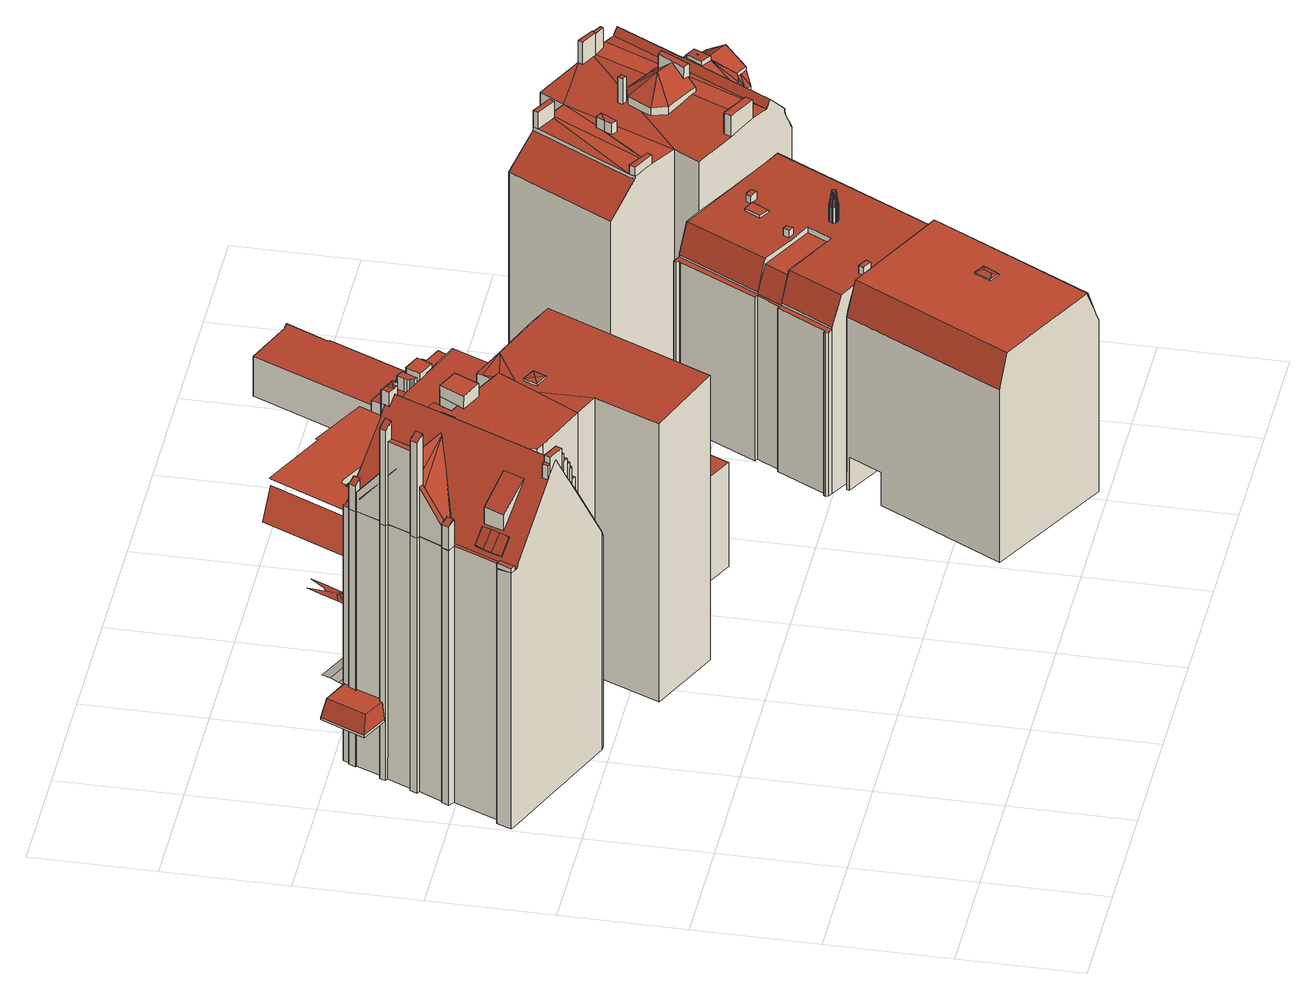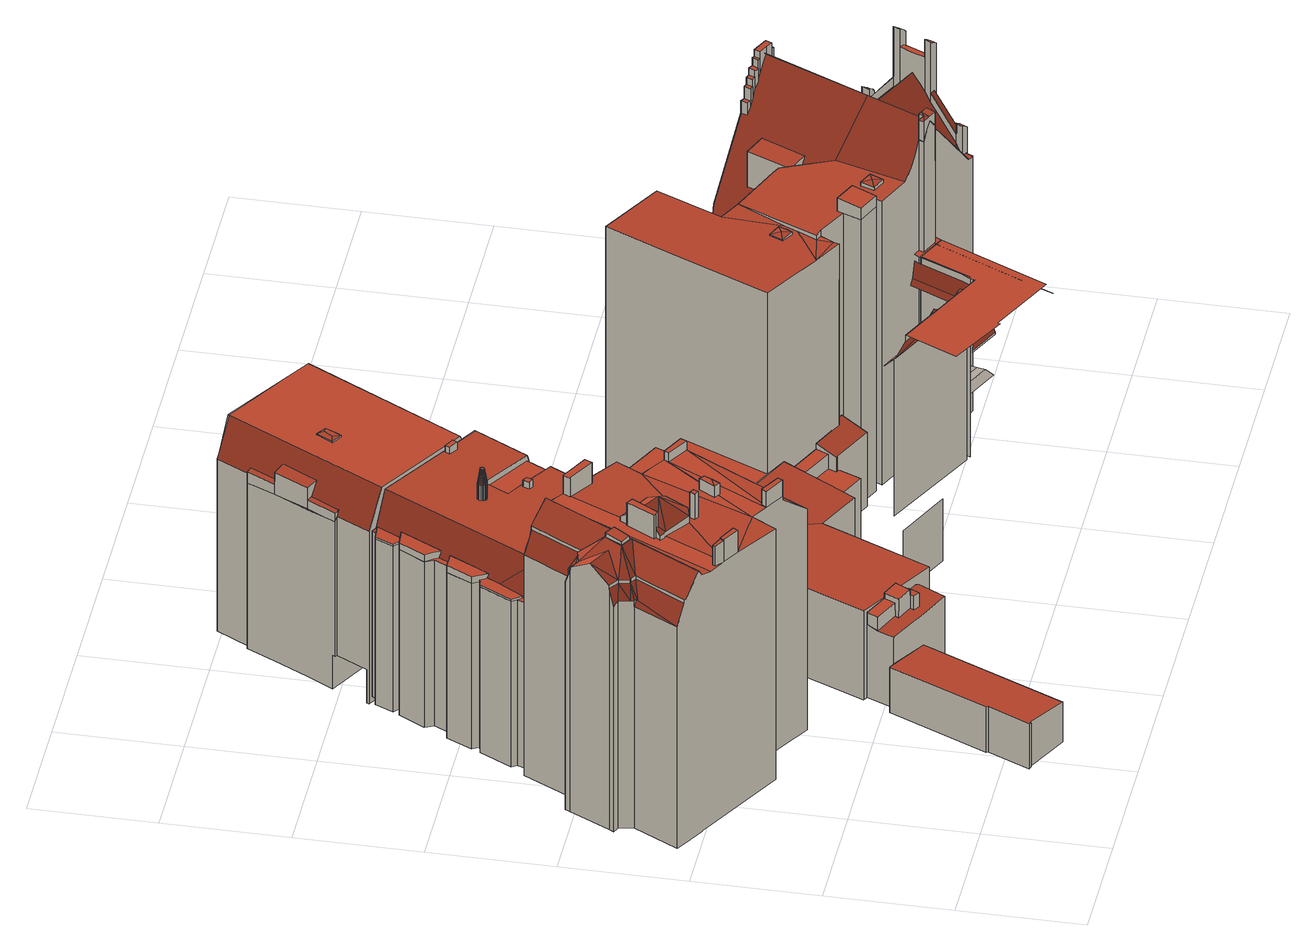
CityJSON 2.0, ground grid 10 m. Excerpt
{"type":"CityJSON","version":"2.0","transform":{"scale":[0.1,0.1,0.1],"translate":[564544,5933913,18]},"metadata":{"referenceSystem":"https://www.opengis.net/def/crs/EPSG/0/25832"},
"CityObjects":{
"building1":{"type":"Building","attributes":{"Grundfläche 2D":"652.831973","Grundhöhe NN":"21.019"},"children":["building1-1","building1-2"],"geometry":[{"type":"MultiSurface","lod":"3","boundaries":[[[0,1,2]],[[3,4,0,5]],[[6,7,2,0,8,9]],[[7,6,9,10]],[[5,11,12,13,14,15,10,9,8,0]],[[16,17,18,11,5,0,2,7,10,15]],[[19,20,21,22]],[[23,24,19,22]],[[21,3,5,25,26,27,28,29,30,23,22]],[[26,25,31,32,28,27]],[[33,32,31,34]],[[35,33,34,36]],[[37,35,36,38]],[[39,37,38,40]],[[41,42,22,19,24,23]],[[43,44,30,29,45,46,47,48,49,50,51,52]],[[32,33,35,37,39,53,54,55,45,29,28]],[[56,57,58,59,60,61]],[[59,62,63,64,65,66,60]],[[67,58,57,56,61,60,59]],[[62,68,64,63]],[[59,68,62]],[[46,69,70,71,72,73,74,75,76,77,78,79,80,81,30,44,43,52,51,50,49,48,47]],[[82,83,84,59]],[[59,84,83,85,68]],[[85,86,87,83,84,59,63,64,68]],[[88,89,90,91,92,93,94,76,75,74,73,72,71,70,69,67]],[[91,90,95,83,96,97,98,93,92]],[[99,83,82,100,101]],[[99,98,102,103,104,87,86,85,83]],[[98,97,96,83,87,104,103]],[[98,94,93]],[[103,102,98]],[[105,106,107,108]]],"semantics":{"surfaces":[{"type":"RoofSurface"},{"type":"WallSurface"},{"type":"GroundSurface"},{"type":"OuterCeilingSurface"}],"values":[0,0,0,0,0,0,0,0,1,2,1,3,3,3,0,0,1,0,0,0,0,0,0,0,0,0,1,0,1,0,0,0,0,1]}}]},
"building1-1":{"type":"BuildingInstallation","parents":["building1"],"geometry":[{"type":"MultiSurface","lod":"3","boundaries":[[[109,110,111]],[[109,112,110]],[[113,114,115,116,117,112]],[[118,117,116]],[[118,119,120]],[[118,120,117]],[[120,89,117]],[[112,117,89,121,110]],[[110,121,59]],[[122,111,110,59,62]],[[123,124,114,113,112,109,111,122,63]],[[125,95,119,118,116,115,114,124,84]]],"semantics":{"surfaces":[{"type":"RoofSurface"},{"type":"WallSurface"}],"values":[0,0,0,0,0,0,0,0,1,1,1,1]}}]},
"building1-2":{"type":"BuildingInstallation","parents":["building1"],"geometry":[{"type":"MultiSurface","lod":"3","boundaries":[[[126,127,128,129,92]],[[130,131,132,133,134,92,129]],[[92,135,126]],[[136,137,130,129,128]],[[132,131,130,137,97]],[[138,96,136,128,127,126,135]]],"semantics":{"surfaces":[{"type":"RoofSurface"},{"type":"WallSurface"}],"values":[0,0,0,1,1,1]}}]},
"building2":{"type":"Building","attributes":{"Grundfläche 2D":"438.838335","Grundhöhe NN":"18.817"},"children":["building2-1","building2-2","building2-3","building2-4","building2-5","building2-6","building2-7","building2-8","building2-9","building2-10","building2-11","building2-12","building2-13","building2-14","building2-15","building2-16","building2-17","building2-18","building2-19","building2-20","building2-21","building2-22","building2-23","building2-24","building2-25"],"geometry":[{"type":"MultiSurface","lod":"3","boundaries":[[[139,140,141]],[[139,142,143,140]],[[144,145,143,142,146]],[[145,144,147]],[[147,144,148,149]],[[148,150,151,152,153,154,149]],[[155,156,157,152,151,158,159]],[[160,161,162]],[[160,163,161]],[[160,164,163]],[[165,166,167,168,169,170,171,172,173,174,175,176,177,178]],[[179,180,168]],[[179,181,182,183,184,185,161,186,180]],[[161,163,186]],[[187,188,189,190,191,192,193,178,177]],[[194,195,196,197,198,199,200,201,202,178,193,203,204,205,206]],[[207,208,204,203,193,192,191,209,210,211,212,213,214,215,150,148,144,146,216,217,218]],[[219,220,214,221,222,223,224,225,226,227,228,229,230,231,232,233,234,235,236,237,238,239,240,241,242,141,243,244,245,246,247,248,249,250]],[[251,252,253,254,255,217,216,141,256]],[[220,215,214]],[[257,258,259,260,261,262,263]],[[163,169,168,180,186]],[[166,165,178,202,201]],[[169,163,164,170]],[[201,200,167,166]],[[146,142,139,141,216]],[[150,215,158,151]],[[158,215,220,159]],[[220,219,155,159]],[[190,189,264,265]],[[266,164,160,162,267,268]],[[170,164,266,269,171]],[[175,174,270,271]],[[161,185,184,260,272,267,162]],[[172,171,269,273]],[[173,172,273,274]],[[174,173,274,270]],[[176,175,271,275]],[[264,189,188,187,177,176,275,276]],[[209,191,190,265,277]],[[210,209,277,278]],[[279,280,281,282,283,223,222,221,214,213,212,211,210,278,284]],[[223,283,285,286]],[[287,288,225,224,223,286,285,283,289,290]],[[291,226,225,288,287,290,292,293]],[[294,227,226,291,293,292,295,296]],[[297,228,227,294,296,295,298,299]],[[300,229,228,297,299,298,301,302]],[[238,237,303,304]],[[305,230,229,300,302,301,306,307]],[[233,232,231,230,305,307,306,308,309]],[[236,235,234,310,311]],[[240,239,312,313]],[[252,251,256,141,314,315]],[[254,253,316,317]],[[234,233,309,310]],[[237,236,311,303]],[[239,238,304,312]],[[241,240,313,318]],[[242,241,318,319]],[[141,242,319,314]],[[253,252,315,316]],[[320,321,322,323,324,325,198,197,196,195,194,206,205,204,208,207,218,217,255,254,317,326]],[[199,198,325,327]],[[200,199,327,328]],[[167,200,328,329,168]],[[179,168,329,330]],[[182,181,331,332]],[[181,179,330,331]],[[260,184,183,182,332,333,261]],[[262,261,333,334]],[[263,262,334,335]],[[257,263,335,336]],[[258,257,336,337]],[[260,259,258,337,272]],[[333,332,331,330,329,328,327,325,324,323,322,321,320,326,317,316,315,314,319,318,313,312,304,303,311,310,309,308,306,301,298,295,292,290,289,283,282,281,280,279,284,278,277,265,264,276,275,271,270,274,273,269,266,268,267,272,337,336,335,334]]],"semantics":{"surfaces":[{"type":"RoofSurface"},{"type":"WallSurface"},{"type":"GroundSurface"}],"values":[0,0,0,0,0,0,0,0,0,0,0,0,0,0,0,0,0,0,0,0,0,1,1,1,1,1,1,1,1,1,1,1,1,1,1,1,1,1,1,1,1,1,1,1,1,1,1,1,1,1,1,1,1,1,1,1,1,1,1,1,1,1,1,1,1,1,1,1,1,1,1,1,1,1,1,2]}}]},
"building2-1":{"type":"BuildingInstallation","parents":["building2"],"geometry":[{"type":"MultiSurface","lod":"3","boundaries":[[[338,339,340,341]],[[341,340,342,343]],[[344,345,339,338]],[[340,339,345,342]]],"semantics":{"surfaces":[{"type":"RoofSurface"},{"type":"WallSurface"}],"values":[0,1,1,1]}}]},
"building2-2":{"type":"BuildingInstallation","parents":["building2"],"geometry":[{"type":"MultiSurface","lod":"3","boundaries":[[[346,347,348,349,350,351]],[[239,240,350,349]],[[143,145,347,346]]],"semantics":{"surfaces":[{"type":"RoofSurface"},{"type":"WallSurface"}],"values":[0,1,1]}}]},
"building2-3":{"type":"BuildingInstallation","parents":["building2"],"geometry":[{"type":"MultiSurface","lod":"3","boundaries":[[[352,353,354,355,356]],[[228,229,352,356]],[[153,152,355,354]]],"semantics":{"surfaces":[{"type":"RoofSurface"},{"type":"WallSurface"}],"values":[0,1,1]}}]},
"building2-4":{"type":"BuildingInstallation","parents":["building2"],"geometry":[{"type":"MultiSurface","lod":"3","boundaries":[[[357,358,359,360,361,362,363,364]],[[239,349,348,347,360,359,358,357,238]],[[360,347,145,147,361]],[[147,365,361]],[[365,366,367,236,237,364,363,362,361]],[[237,238,357,364]]],"semantics":{"surfaces":[{"type":"RoofSurface"},{"type":"WallSurface"}],"values":[0,1,1,1,1,1]}}]},
"building2-5":{"type":"BuildingInstallation","parents":["building2"],"geometry":[{"type":"MultiSurface","lod":"3","boundaries":[[[368,369,370,371,372,373,374,375,376]],[[234,377,378,379,372,371,370,369,233]],[[373,372,379,154,153,354]],[[354,353,352,229,230,376,375,374,373]],[[230,231,232,233,369,368,376]]],"semantics":{"surfaces":[{"type":"RoofSurface"},{"type":"WallSurface"}],"values":[0,1,1,1,1]}}]},
"building2-6":{"type":"BuildingInstallation","parents":["building2"],"geometry":[{"type":"MultiSurface","lod":"3","boundaries":[[[380,381,382,383,384,385,386,387]],[[387,386,385,227,228,356,355]],[[155,382,381,380,387,355,152,157,156]],[[382,155,219]],[[226,384,383,382,219,225]],[[226,227,385,384]]],"semantics":{"surfaces":[{"type":"RoofSurface"},{"type":"WallSurface"}],"values":[0,1,1,1,1,1]}}]},
"building2-7":{"type":"BuildingInstallation","parents":["building2"],"geometry":[{"type":"MultiSurface","lod":"3","boundaries":[[[388,389,390,391]],[[392,393,391,390]],[[393,394,388,391]],[[394,395,389,388]]],"semantics":{"surfaces":[{"type":"RoofSurface"},{"type":"WallSurface"}],"values":[0,1,1,1]}}]},
"building2-8":{"type":"BuildingInstallation","parents":["building2"],"geometry":[{"type":"MultiSurface","lod":"3","boundaries":[[[396,397,398,399]],[[400,397,396,173,174]],[[398,397,400,401]],[[171,172,399,398,401]],[[172,173,396,399]]],"semantics":{"surfaces":[{"type":"RoofSurface"},{"type":"WallSurface"}],"values":[0,1,1,1,1]}}]},
"building2-9":{"type":"BuildingInstallation","parents":["building2"],"geometry":[{"type":"MultiSurface","lod":"3","boundaries":[[[402,403,404,405,406,407]],[[194,408,404,403,206]],[[408,409,405,404]],[[410,411,412,402,407,406,405,409,413]]],"semantics":{"surfaces":[{"type":"RoofSurface"},{"type":"WallSurface"}],"values":[0,1,1,1]}}]},
"building2-10":{"type":"BuildingInstallation","parents":["building2"],"geometry":[{"type":"MultiSurface","lod":"3","boundaries":[[[414,415,416,417]],[[418,419,415,414]],[[419,416,415]],[[414,417,418]]],"semantics":{"surfaces":[{"type":"RoofSurface"},{"type":"WallSurface"}],"values":[0,1,1,1]}}]},
"building2-11":{"type":"BuildingInstallation","parents":["building2"],"geometry":[{"type":"MultiSurface","lod":"3","boundaries":[[[420,421,422,423,424,425]],[[426,427,422,421]],[[208,204,205,428,423,422,427]],[[428,429,424,423]],[[430,203,420,425,424,429,431]],[[432,426,421,420,203]]],"semantics":{"surfaces":[{"type":"RoofSurface"},{"type":"WallSurface"}],"values":[0,1,1,1,1,1]}}]},
"building2-12":{"type":"BuildingInstallation","parents":["building2"],"geometry":[{"type":"MultiSurface","lod":"3","boundaries":[[[433,434,429,428]],[[206,403,433,428,205]],[[403,402,434,433]],[[431,429,434,402,412]]],"semantics":{"surfaces":[{"type":"RoofSurface"},{"type":"WallSurface"}],"values":[0,1,1,1]}}]},
"building2-13":{"type":"BuildingInstallation","parents":["building2"],"geometry":[{"type":"MultiSurface","lod":"3","boundaries":[[[435,436,437,438,439]],[[253,254,437,436]],[[254,255,438,437]],[[255,440,252,435,439,438]],[[253,436,435,252]]],"semantics":{"surfaces":[{"type":"RoofSurface"},{"type":"WallSurface"}],"values":[0,1,1,1,1]}}]},
"building2-14":{"type":"BuildingInstallation","parents":["building2"],"geometry":[{"type":"MultiSurface","lod":"3","boundaries":[[[441,442,443,444]],[[445,446,444,443]],[[447,441,444,446,448]],[[196,445,443,442,195]]],"semantics":{"surfaces":[{"type":"RoofSurface"},{"type":"WallSurface"}],"values":[0,1,1,1]}}]},
"building2-15":{"type":"BuildingInstallation","parents":["building2"],"geometry":[{"type":"MultiSurface","lod":"3","boundaries":[[[449,450,451,452,453]],[[453,452,454]],[[455,452,451]],[[454,452,455]],[[456,457,458,459,451,450,449,453]],[[459,460,455,451]],[[460,461,454,455]],[[461,456,453,454]]],"semantics":{"surfaces":[{"type":"RoofSurface"},{"type":"WallSurface"}],"values":[0,0,0,0,1,1,1,1]}}]},
"building2-16":{"type":"BuildingInstallation","parents":["building2"],"geometry":[{"type":"MultiSurface","lod":"3","boundaries":[[[367,366,365,462,379,378,377]],[[147,149,154,379,462,365]],[[235,236,367,377,234]]],"semantics":{"surfaces":[{"type":"RoofSurface"},{"type":"WallSurface"}],"values":[0,1,1]}}]},
"building2-17":{"type":"BuildingInstallation","parents":["building2"],"geometry":[{"type":"MultiSurface","lod":"3","boundaries":[[[463,464,465]],[[466,467,468,463,465,469]],[[464,463,242,141]],[[141,140,465,464]],[[140,143,469,465]],[[143,346,469]],[[346,351,466,469]],[[351,350,240,241,468,467,466]],[[241,242,463,468]]],"semantics":{"surfaces":[{"type":"RoofSurface"},{"type":"WallSurface"}],"values":[0,0,1,1,1,1,1,1,1]}}]},
"building2-18":{"type":"BuildingInstallation","parents":["building2"],"geometry":[{"type":"MultiSurface","lod":"3","boundaries":[[[470,471,472,473,474]],[[475,474,476]],[[470,474,475]],[[477,475,478]],[[470,475,477]],[[479,192,480,476,474,473]],[[475,476,480,481]],[[481,189,478,475]],[[189,190,477,478]],[[190,191,209,471,470,477]],[[209,210,479,473,472,471]]],"semantics":{"surfaces":[{"type":"RoofSurface"},{"type":"WallSurface"}],"values":[0,0,0,0,0,1,1,1,1,1,1]}}]},
"building2-19":{"type":"BuildingInstallation","parents":["building2"],"geometry":[{"type":"MultiSurface","lod":"3","boundaries":[[[482,483,484,485,486]],[[485,484,487]],[[483,482,488]],[[489,487,484,483,488]]],"semantics":{"surfaces":[{"type":"RoofSurface"},{"type":"WallSurface"}],"values":[0,1,1,1]}}]},
"building2-20":{"type":"BuildingInstallation","parents":["building2"],"geometry":[{"type":"MultiSurface","lod":"3","boundaries":[[[427,426,490,491]],[[492,207,491,490]],[[207,208,427,491]],[[490,426,432,492]]],"semantics":{"surfaces":[{"type":"RoofSurface"},{"type":"WallSurface"}],"values":[0,1,1,1]}}]},
"building2-21":{"type":"BuildingInstallation","parents":["building2"],"geometry":[{"type":"MultiSurface","lod":"3","boundaries":[[[493,494,446,445]],[[196,197,493,445]],[[197,495,494,493]],[[446,494,495,448]]],"semantics":{"surfaces":[{"type":"RoofSurface"},{"type":"WallSurface"}],"values":[0,1,1,1]}}]},
"building2-22":{"type":"BuildingInstallation","parents":["building2"],"geometry":[{"type":"MultiSurface","lod":"3","boundaries":[[[408,496,497,409]],[[413,409,497,441,447]],[[195,442,496,408,194]],[[442,441,497,496]]],"semantics":{"surfaces":[{"type":"RoofSurface"},{"type":"WallSurface"}],"values":[0,1,1,1]}}]},
"building2-23":{"type":"BuildingInstallation","parents":["building2"],"geometry":[{"type":"MultiSurface","lod":"3","boundaries":[[[389,338,341,390]],[[343,392,390,341]],[[395,344,338,389]]],"semantics":{"surfaces":[{"type":"RoofSurface"},{"type":"WallSurface"}],"values":[0,1,1]}}]},
"building2-24":{"type":"BuildingInstallation","parents":["building2"],"geometry":[{"type":"MultiSurface","lod":"3","boundaries":[[[498,499,500]],[[500,499,501]],[[502,499,498]],[[501,499,502]],[[503,504,498,500]],[[504,505,502,498]],[[505,506,501,502]],[[506,503,500,501]]],"semantics":{"surfaces":[{"type":"RoofSurface"},{"type":"WallSurface"}],"values":[0,0,0,0,1,1,1,1]}}]},
"building2-25":{"type":"BuildingInstallation","parents":["building2"],"geometry":[{"type":"MultiSurface","lod":"3","boundaries":[[[507,508,509,510]],[[508,511,512,509]],[[513,511,508,507,305,300,297,294,291,288]],[[514,512,511,513,286]],[[300,302,299,297]],[[286,513,288,287,515,285]],[[294,296,293,291]],[[305,507,510,516,517,307]],[[510,509,518,516]],[[305,307,302,300]],[[297,299,296,294]],[[291,293,287,288]],[[519,512,514,286,285,520]],[[509,512,519,518]],[[517,516,518,519,520,285,515,287,293,296,299,302,307]]],"semantics":{"surfaces":[{"type":"RoofSurface"},{"type":"WallSurface"},{"type":"OuterCeilingSurface"}],"values":[0,0,0,0,1,1,1,1,1,1,1,1,1,1,2]}}]},
"building3":{"type":"Building","attributes":{"Grundfläche 2D":"137.629479","Grundhöhe NN":"20.986"},"children":["building3-1","building3-2","building3-3","building3-4"],"geometry":[{"type":"Solid","lod":"3","boundaries":[[[[521,522,523,524,525]],[[524,526,527,525]],[[528,529,530,531,532,533,534,535,527,526,536]],[[537,538,539,540,541,523,522,542]],[[543,528,536,526,524,523,541,544]],[[529,528,543,545]],[[530,529,545,546]],[[547,548,549,550,533,532,531,530,546,551]],[[552,553,554,535,534,555]],[[555,534,533,550]],[[522,521,525,527,535,554,542]],[[549,548,540,539]],[[553,552,538,537]],[[554,553,537,542]],[[546,545,543,544,541,540,548,547,551]],[[552,555,550,549,539,538]]]],"semantics":{"surfaces":[{"type":"RoofSurface"},{"type":"WallSurface"},{"type":"GroundSurface"},{"type":"OuterCeilingSurface"}],"values":[[0,0,0,1,1,1,1,1,1,1,1,1,1,2,2,3]]}}]},
"building3-1":{"type":"BuildingInstallation","parents":["building3"],"geometry":[{"type":"MultiSurface","lod":"3","boundaries":[[[556,557,558,559,560]],[[533,534,560,559,558]],[[532,533,558,557]]],"semantics":{"surfaces":[{"type":"RoofSurface"},{"type":"WallSurface"}],"values":[0,1,1]}}]},
"building3-2":{"type":"BuildingInstallation","parents":["building3"],"geometry":[{"type":"MultiSurface","lod":"3","boundaries":[[[561,562,563,564,565]],[[531,532,557,561,565,566]],[[556,562,561,557]],[[563,567,568,566,565,564]]],"semantics":{"surfaces":[{"type":"RoofSurface"},{"type":"WallSurface"}],"values":[0,1,1,1]}}]},
"building3-3":{"type":"BuildingInstallation","parents":["building3"],"geometry":[{"type":"MultiSurface","lod":"3","boundaries":[[[569,570,571,572,573]],[[574,569,573,575]],[[576,572,571]],[[576,577,575,573,572]],[[569,578,579,571,570]],[[580,576,571,579]],[[576,580,581,575,577]],[[578,569,574,575,581,582]]],"semantics":{"surfaces":[{"type":"RoofSurface"},{"type":"WallSurface"}],"values":[0,0,0,0,1,1,1,1]}}]},
"building3-4":{"type":"BuildingInstallation","parents":["building3"],"geometry":[{"type":"MultiSurface","lod":"3","boundaries":[[[583,584,585,566,568]],[[530,585,584,583,529]],[[530,531,566,585]]],"semantics":{"surfaces":[{"type":"RoofSurface"},{"type":"WallSurface"}],"values":[0,1,1]}}]},
"building4":{"type":"Building","attributes":{"Grundfläche 2D":"257.728281","Grundhöhe NN":"20.278"},"children":["building4-1","building4-2","building4-3"],"geometry":[{"type":"Solid","lod":"3","boundaries":[[[[586,587,588,589,590,591,592,593]],[[594,595,596,597,598]],[[594,598,599,600,260]],[[601,602,603,604,605,606,607,608,609]],[[610,611,612,613,614,615,616]],[[617,618,619,620]],[[621,622,623,624,625,626,627,628,629]],[[618,617,630,631]],[[591,590,589,632,633]],[[633,625,591]],[[592,591,625,633,634,593]],[[586,593,634,635]],[[596,595,636,637]],[[589,588,587,586,635,638,597,596,637,632]],[[598,597,638,639]],[[599,598,639,640]],[[612,611,619,618,600,599,640,641]],[[631,636,595,594,260,600,618]],[[610,616,607,606,605,617,620]],[[607,616,615,608]],[[642,601,609,608,615,614,643]],[[602,601,642,644]],[[603,602,644,645]],[[604,646,630,617,605]],[[604,603,645,646]],[[613,612,641,647]],[[614,613,647,643]],[[619,611,610,620]],[[628,627,648,649]],[[629,628,649,650]],[[621,629,650,651]],[[623,622,652,653]],[[622,621,651,652]],[[624,623,653,654]],[[624,654,633,655,626,625]],[[627,626,655,648]],[[644,642,643,647,641,640,639,638,635,634,633,632,637,636,631,630,646,645]],[[633,654,653,652,651,650,649,648,655]]]],"semantics":{"surfaces":[{"type":"RoofSurface"},{"type":"WallSurface"},{"type":"GroundSurface"}],"values":[[0,0,0,0,0,0,0,1,1,1,1,1,1,1,1,1,1,1,1,1,1,1,1,1,1,1,1,1,1,1,1,1,1,1,1,1,2,2]]}}]},
"building4-1":{"type":"BuildingInstallation","parents":["building4"],"geometry":[{"type":"MultiSurface","lod":"3","boundaries":[[[656,657,658,659,660,661,662,663,664,665,666]],[[667,668,656,666]],[[668,669,657,656]],[[669,670,658,657]],[[659,658,670,671]],[[671,672,660,659]],[[661,660,672,673]],[[674,675,664,663]],[[664,675,676,665]],[[676,667,666,665]]],"semantics":{"surfaces":[{"type":"RoofSurface"},{"type":"WallSurface"}],"values":[0,1,1,1,1,1,1,1,1,1]}}]},
"building4-2":{"type":"BuildingInstallation","parents":["building4"],"geometry":[{"type":"MultiSurface","lod":"3","boundaries":[[[677,678,679,680]],[[589,678,588]],[[678,677,588]],[[589,590,679,678]],[[680,679,590,681]]],"semantics":{"surfaces":[{"type":"RoofSurface"},{"type":"WallSurface"}],"values":[0,1,1,1,1]}}]},
"building4-3":{"type":"BuildingInstallation","parents":["building4"],"geometry":[{"type":"MultiSurface","lod":"3","boundaries":[[[682,683,684,685,686,687]],[[684,683,587,588,677]],[[688,685,684,677,680,681]],[[674,663,686,685,688]],[[663,662,661,673,587,683,682,687,686]]],"semantics":{"surfaces":[{"type":"RoofSurface"},{"type":"WallSurface"}],"values":[0,1,1,1,1]}}]},
"building5":{"type":"Building","attributes":{"Grundfläche 2D":"203.163088","Grundhöhe NN":"21.532"},"children":["building5-1","building5-2","building5-3","building5-4","building5-5","building5-6","building5-7","building5-8","building5-9"],"geometry":[{"type":"Solid","lod":"3","boundaries":[[[[689,690,691,692,693,694]],[[695,696,697,698,699,700,701,702,703,704,705,706,707,708,709,710,711,689,694,712,713]],[[695,713,712,694,714,715,696]],[[714,694,693]],[[716,715,714,717,718,719,720,721,722,723,724,725,726,727]],[[721,728,729,722]],[[730,731,732,727,726]],[[733,734,735,736]],[[737,733,736,738]],[[739,740,735,734,741,742,743,744,745,746,747,748,749,750,751,752,753,754]],[[724,723,722,729,734,733,737]],[[724,737,738,725]],[[730,726,725,738,736,735]],[[698,697,755,756]],[[699,698,756,757]],[[700,699,757,758]],[[703,702,759,760]],[[761,706,705,704,762,763]],[[708,707,764,765]],[[766,701,700,758]],[[702,701,766,759]],[[704,703,760,762]],[[707,706,761,764]],[[767,710,709,708,765,768]],[[769,689,711,710,767,770]],[[690,689,769,771]],[[691,690,771,772]],[[692,691,772,773]],[[721,720,719,718,717,714,693,692,773,774,741,728]],[[740,739,732,731,730,735,734,729,728,741,734,735]],[[696,715,716,727,732,739,775,755,697]],[[742,741,774,776]],[[743,742,776,777]],[[744,743,777,778]],[[745,744,778,779]],[[746,745,779,780]],[[747,746,780,781]],[[748,747,781,782]],[[749,748,782,783]],[[751,750,784,785]],[[750,749,783,784]],[[752,751,785,786]],[[753,752,786,787]],[[754,753,787,788]],[[739,754,788,775]],[[772,771,769,770,767,768,765,764,761,763,762,760,759,766,758,757,756,755,775,788,787,786,785,784,783,782,781,780,779,778,777,776,774,773]]]],"semantics":{"surfaces":[{"type":"RoofSurface"},{"type":"WallSurface"},{"type":"GroundSurface"}],"values":[[0,0,0,0,0,0,0,0,0,0,1,1,1,1,1,1,1,1,1,1,1,1,1,1,1,1,1,1,1,1,1,1,1,1,1,1,1,1,1,1,1,1,1,1,1,2]]}}]},
"building5-1":{"type":"BuildingInstallation","parents":["building5"],"geometry":[{"type":"MultiSurface","lod":"3","boundaries":[[[789,790,791,792,793,794,795,796]],[[797,798,799,792,791,790]],[[792,799,695,793]],[[800,793,695]],[[794,793,800,801,701,702]],[[702,703,795,794]],[[713,797,790,789,796,795,703,802]]],"semantics":{"surfaces":[{"type":"RoofSurface"},{"type":"WallSurface"}],"values":[0,1,1,1,1,1,1]}}]},
"building5-2":{"type":"BuildingInstallation","parents":["building5"],"geometry":[{"type":"MultiSurface","lod":"3","boundaries":[[[803,804,805,806,807,808,809]],[[810,811,812,806,805,804]],[[813,807,806,812]],[[813,814,808,807]],[[814,815,816,810,804,803,809,808]]],"semantics":{"surfaces":[{"type":"RoofSurface"},{"type":"WallSurface"}],"values":[0,1,1,1,1]}}]},
"building5-3":{"type":"BuildingInstallation","parents":["building5"],"geometry":[{"type":"MultiSurface","lod":"3","boundaries":[[[817,818,819,820,821,822,823,824,825,826,827]],[[825,824,823,828,829,830,831]],[[831,712,706,707,817,827,826,825]],[[707,708,818,817]],[[708,709,710,832,833,834,835,828,823,822,821,820,819,818]]],"semantics":{"surfaces":[{"type":"RoofSurface"},{"type":"WallSurface"}],"values":[0,1,1,1,1]}}]},
"building5-4":{"type":"BuildingInstallation","parents":["building5"],"geometry":[{"type":"MultiSurface","lod":"3","boundaries":[[[801,800,836,837,838]],[[700,701,801,838]],[[836,800,695,839]],[[839,698,699,837,836]],[[699,700,838,837]]],"semantics":{"surfaces":[{"type":"RoofSurface"},{"type":"WallSurface"}],"values":[0,1,1,1,1]}}]},
"building5-5":{"type":"BuildingInstallation","parents":["building5"],"geometry":[{"type":"MultiSurface","lod":"3","boundaries":[[[840,841,842,843,844]],[[845,846,842,841]],[[843,842,846,847]],[[847,848,844,843]],[[848,849,845,841,840,844]]],"semantics":{"surfaces":[{"type":"RoofSurface"},{"type":"WallSurface"}],"values":[0,1,1,1,1]}}]},
"building5-6":{"type":"BuildingInstallation","parents":["building5"],"geometry":[{"type":"MultiSurface","lod":"3","boundaries":[[[850,851,852]],[[853,854,851,850]],[[852,851,855]],[[853,856,854]],[[856,857,858,854]],[[859,858,857]],[[860,861,858,859]],[[860,862,861]],[[863,861,862]],[[863,864,861]],[[865,866,861,864]],[[867,866,865]],[[867,868,866]],[[869,866,868]],[[869,870,866]],[[869,871,870]],[[869,872,873,871]],[[874,871,873]],[[875,876,871,874]],[[877,876,875]],[[878,879,876,877]],[[879,880,876]],[[881,882,880,879]],[[883,882,881]],[[883,884,882]],[[851,882,884]],[[885,851,884]],[[855,851,885]],[[858,861,866,870,871,876,880,882,851,854]],[[886,887,850,852]],[[887,888,853,850]],[[855,889,886,852]],[[888,890,856,853]],[[890,891,857,856]],[[891,892,859,857]],[[859,892,893,860]],[[893,894,862,860]],[[894,895,863,862]],[[895,896,864,863]],[[864,896,897,865]],[[897,898,867,865]],[[898,899,868,867]],[[899,900,869,868]],[[900,901,902,873,872,869]],[[902,903,874,873]],[[903,904,875,874]],[[904,905,877,875]],[[905,906,907,879,878,877]],[[907,908,881,879]],[[908,909,883,881]],[[909,910,884,883]],[[910,911,885,884]],[[911,889,855,885]]],"semantics":{"surfaces":[{"type":"RoofSurface"},{"type":"WallSurface"}],"values":[0,0,0,0,0,0,0,0,0,0,0,0,0,0,0,0,0,0,0,0,0,0,0,0,0,0,0,0,0,1,1,1,1,1,1,1,1,1,1,1,1,1,1,1,1,1,1,1,1,1,1,1,1]}}]},
"building5-7":{"type":"BuildingInstallation","parents":["building5"],"geometry":[{"type":"MultiSurface","lod":"3","boundaries":[[[912,913,914,915]],[[916,917,914,913]],[[917,918,915,914]],[[918,919,912,915]],[[913,912,919,916]]],"semantics":{"surfaces":[{"type":"RoofSurface"},{"type":"WallSurface"}],"values":[0,1,1,1,1]}}]},
"building5-8":{"type":"BuildingInstallation","parents":["building5"],"geometry":[{"type":"MultiSurface","lod":"3","boundaries":[[[920,834,833,832,921,922,923,924,925]],[[920,925,926,694]],[[694,835,834,920]],[[710,711,689,922,921,832]],[[689,690,923,922]],[[690,691,927,926,925,924,923]]],"semantics":{"surfaces":[{"type":"RoofSurface"},{"type":"WallSurface"}],"values":[0,1,1,1,1,1]}}]},
"building5-9":{"type":"BuildingInstallation","parents":["building5"],"geometry":[{"type":"MultiSurface","lod":"3","boundaries":[[[928,929,930,931,932]],[[933,934,935,930,929,928]],[[935,936,931,930]],[[937,932,931,936]],[[937,933,928,932]]],"semantics":{"surfaces":[{"type":"RoofSurface"},{"type":"WallSurface"}],"values":[0,1,1,1,1]}}]},
"building6":{"type":"Building","attributes":{"Grundfläche 2D":"237.790414","Grundhöhe NN":"21.021"},"children":["building6-1","building6-2","building6-3","building6-4","building6-5","building6-6","building6-7","building6-8","building6-9"],"geometry":[{"type":"MultiSurface","lod":"3","boundaries":[[[938,939,940,941,942,943,944]],[[945,941,940]],[[945,946,947,948,949]],[[949,941,945]],[[950,941,949]],[[951,941,950]],[[952,941,951]],[[942,941,952]],[[953,954,955,956,957]],[[957,956,958]],[[959,960,961,962,963,964]],[[965,966,967,968,969,963,962]],[[970,967,966]],[[971,972,967,970,973,974,973,975,976,977,978,979,980,981,982,983,984]],[[985,986,987,974,973,988,989,990]],[[984,991,992,985,990,993,994,972,971]],[[975,973,974,987]],[[995,989,988]],[[996,997,998]],[[997,999,997,998]],[[1000,998,997,999,989]],[[999,997,996,990,989]],[[1000,1001,1002,1003,996,998]],[[1004,1005,1002,1001,1000]],[[1006,1007,1008,1009,1010]],[[969,968,1011,1012,1013]],[[1014,1015,1016,1017,1018,1019,1020,1021]],[[1022,1023,1024]],[[1022,1025,1023]],[[1026,1027,1022]],[[1022,1027,1025]],[[1026,1028,1027]],[[1029,1030,1031,1032,1033]],[[1030,1034,1031]],[[1035,1034,1030]],[[1036,963,969,1037]],[[1036,964,963]],[[1036,1037,1032,1031,1034]],[[1034,1038,1036]],[[1036,1038,1039,964]],[[969,1013,1037]],[[1013,1040,1037]],[[1040,1032,1037]],[[1041,1042,1043,1044]],[[1045,1043,1042]],[[1045,1046,1043]],[[1045,1047,1046]],[[1020,1023,1021]],[[1020,1024,1023]],[[955,954,1048,1046]],[[1046,1047,956,955]],[[1020,1019,1024]],[[956,1047,958,956,955]],[[1013,1012,1011,1015,1014,1021]],[[1021,1023,1040,1013]],[[1023,1025,1032,1040]],[[1025,1027,1028,1029,1033,1032]],[[1044,1043,1034,1035]],[[1043,1046,1038,1034]],[[1038,1046,1048,1039]],[[1039,1048,954,964]],[[964,954,953,960,959]],[[1005,1004,1010,1009,1008,1003,1002]],[[978,977,947,946]],[[977,976,975,987,950,949,948,947]],[[987,986,951,950]],[[992,952,951,986,985]],[[992,991,942,952]],[[944,943,942,991,984,983]],[[983,982,938,944]],[[957,958,1049,1050]],[[1050,1051,1052,1053,1054,1055,995,988,973,970,966,965,962,961,960,953,957]],[[989,995,1055,1056]],[[1057,1006,1010,1004,1000,989,1056,1058]],[[1007,1006,1057,1059]],[[1059,1060,1061,990,996,1003,1008,1007]],[[993,990,1061,1062]],[[1063,1064,1018,1017,1016,1015,1011,968,967,972,994,993,1062,1065]],[[1019,1018,1064,1066]],[[1024,1019,1066,1067,1022]],[[1026,1022,1067,1068]],[[1028,1026,1068,1069]],[[1070,1044,1035,1030,1029,1028,1069]],[[1041,1044,1070,1071]],[[1042,1041,1071,1072]],[[958,1047,1045,1042,1072,1049]],[[1066,1064,1063,1065,1062,1061,1060,1059,1057,1058,1056,1055,1054,1053,1052,1051,1050,1049,1072,1071,1070,1069,1068,1067]]],"semantics":{"surfaces":[{"type":"RoofSurface"},{"type":"WallSurface"},{"type":"GroundSurface"}],"values":[0,0,0,0,0,0,0,0,0,0,0,0,0,0,0,0,0,0,0,0,0,0,0,0,0,0,0,0,0,0,0,0,0,0,0,0,0,0,0,0,0,0,0,0,0,0,0,0,0,0,0,1,1,1,1,1,1,1,1,1,1,1,1,1,1,1,1,1,1,1,1,1,1,1,1,1,1,1,1,1,1,1,1,1,1,1,2]}}]},
"building6-1":{"type":"BuildingInstallation","parents":["building6"],"geometry":[{"type":"MultiSurface","lod":"3","boundaries":[[[1073,1074,1075,1076,1077]],[[1074,1073,994,972]],[[972,1078,1075,1074]],[[1077,1076,1075,1078,971,1079]],[[1079,994,1073,1077]]],"semantics":{"surfaces":[{"type":"RoofSurface"},{"type":"WallSurface"}],"values":[0,1,1,1,1]}}]},
"building6-2":{"type":"BuildingInstallation","parents":["building6"],"geometry":[{"type":"MultiSurface","lod":"3","boundaries":[[[1080,1081,1082,1083,1084,1085]],[[978,946,1082,1081,1086]],[[946,945,1083,1082]],[[1083,945,940,939,1084]],[[939,938,982,1087,1080,1085,1084]],[[1087,1086,1081,1080]]],"semantics":{"surfaces":[{"type":"RoofSurface"},{"type":"WallSurface"}],"values":[0,1,1,1,1,1]}}]},
"building6-3":{"type":"BuildingInstallation","parents":["building6"],"geometry":[{"type":"MultiSurface","lod":"3","boundaries":[[[1088,1089,1090,1091,1092]],[[1093,1094,1090,1089]],[[1094,1095,1096,1092,1091,1090]],[[1096,1097,1088,1092]],[[1098,1093,1089,1088,1097]]],"semantics":{"surfaces":[{"type":"RoofSurface"},{"type":"WallSurface"}],"values":[0,1,1,1,1]}}]},
"building6-4":{"type":"BuildingInstallation","parents":["building6"],"geometry":[{"type":"MultiSurface","lod":"3","boundaries":[[[1099,1100,1101,1102]],[[1101,1100,996,998]],[[1102,1101,998,1002]],[[1099,1102,1002,1003]],[[1100,1099,1003,996]]],"semantics":{"surfaces":[{"type":"RoofSurface"},{"type":"WallSurface"}],"values":[0,1,1,1,1]}}]},
"building6-5":{"type":"BuildingInstallation","parents":["building6"],"geometry":[{"type":"MultiSurface","lod":"3","boundaries":[[[1103,1104,1105,1106]],[[1106,1105,1107,1108]],[[1108,1037,1103,1106]],[[1104,1103,1037,1109]],[[1109,1107,1105,1104]]],"semantics":{"surfaces":[{"type":"RoofSurface"},{"type":"WallSurface"}],"values":[0,1,1,1,1]}}]},
"building6-6":{"type":"BuildingInstallation","parents":["building6"],"geometry":[{"type":"MultiSurface","lod":"3","boundaries":[[[1110,1111,1112,1113]],[[1113,1112,1114,1115]],[[1116,1111,1110,1113,1117,999]],[[1112,1111,1116,997]],[[1114,1112,997,1118]],[[1115,1114,1118,1119]],[[1113,1115,1119,1117]]],"semantics":{"surfaces":[{"type":"RoofSurface"},{"type":"WallSurface"}],"values":[0,0,1,1,1,1,1]}}]},
"building6-7":{"type":"BuildingInstallation","parents":["building6"],"geometry":[{"type":"MultiSurface","lod":"3","boundaries":[[[1120,1121,1122,1123]],[[1120,1124,1125,1121]],[[1125,1126,1122,1121]],[[1122,1126,973,1123]]],"semantics":{"surfaces":[{"type":"RoofSurface"},{"type":"WallSurface"}],"values":[0,1,1,1]}}]},
"building6-8":{"type":"BuildingInstallation","parents":["building6"],"geometry":[{"type":"MultiSurface","lod":"3","boundaries":[[[1127,1128,1129,1130]],[[988,1131,1128,1127]],[[1124,1129,1128,1131,974]],[[1130,1129,1124,1120,1123,973]],[[1127,1130,973,988]]],"semantics":{"surfaces":[{"type":"RoofSurface"},{"type":"WallSurface"}],"values":[0,1,1,1,1]}}]},
"building6-9":{"type":"BuildingInstallation","parents":["building6"],"geometry":[{"type":"MultiSurface","lod":"3","boundaries":[[[1132,1133,1134,1135]],[[1004,1005,1133,1132]],[[1136,1134,1133,1005,1001]],[[1136,1000,1135,1134]],[[1132,1135,1000,1004]]],"semantics":{"surfaces":[{"type":"RoofSurface"},{"type":"WallSurface"}],"values":[0,1,1,1,1]}}]}
},
"vertices":[
[82,486,146],[76,489,141],[77,489,141],[89,489,164],[86,484,164],[84,491,146],[86,499,144],[79,494,141],[86,499,145],[86,501,144],[82,500,141],[87,498,146],[88,504,144],[94,525,141],[88,514,141],[85,507,141],[92,512,144],[99,523,146],[94,512,146],[92,481,169],[86,484,166],[89,489,166],[95,487,169],[113,478,187],[110,473,187],[84,491,30],[89,489,30],[113,478,30],[137,467,30],[137,467,193],[113,478,193],[85,494,30],[138,470,30],[138,470,62],[85,494,62],[141,476,63],[88,500,63],[144,483,64],[91,507,64],[148,490,63],[95,514,63],[154,564,187],[132,566,169],[116,471,193],[110,473,193],[156,508,193],[157,507,193],[154,502,193],[137,465,193],[135,462,193],[134,462,193],[129,464,193],[125,467,193],[151,497,62],[151,497,30],[156,508,30],[137,465,187],[154,502,187],[157,507,187],[159,506,173],[138,461,173],[135,462,187],[159,506,172],[159,504,171],[159,500,168],[142,465,168],[140,460,168],[159,512,187],[162,498,168],[159,512,193],[162,511,193],[167,509,193],[173,506,193],[191,497,193],[196,495,193],[202,492,193],[238,475,193],[258,517,193],[211,541,193],[210,539,193],[155,565,193],[154,564,193],[160,506,173],[174,499,173],[170,501,173],[168,496,168],[186,487,167],[191,484,167],[162,511,187],[167,509,187],[173,506,187],[191,497,187],[196,495,187],[202,492,187],[238,475,187],[171,503,178],[188,492,173],[200,487,173],[241,468,173],[241,467,172],[160,506,30],[241,467,30],[244,460,167],[238,462,167],[197,482,167],[337,492,86],[291,513,86],[291,513,30],[337,492,30],
[159,504,183],[159,506,183],[158,504,183],[164,502,187],[168,499,184],[169,499,183],[170,501,183],[171,502,183],[167,508,187],[171,503,183],[172,504,183],[168,508,187],[161,510,183],[158,504,172],[164,502,171],[169,499,171],[171,502,176],
[190,495,183],[188,492,183],[187,490,183],[193,488,187],[199,485,183],[200,487,183],[201,491,183],[198,493,185],[197,494,187],[190,496,183],[187,490,171],[199,485,170],[190,495,181],
[33,403,243],[30,403,240],[29,402,240],[33,404,243],[32,408,247],[91,423,295],[41,428,275],[68,415,273],[44,434,282],[92,424,296],[49,444,296],[81,454,268],[70,481,243],[65,480,248],[56,459,275],[53,454,283],[68,485,240],[68,484,241],[66,481,246],[69,483,241],[69,484,241],[223,418,259],[251,410,261],[224,422,259],[222,405,259],[217,407,259],[134,369,260],[137,360,259],[143,357,259],[188,339,259],[222,405,263],[217,407,264],[192,419,264],[199,434,265],[181,442,265],[174,427,264],[166,430,264],[173,445,265],[145,457,265],[122,400,261],[208,330,260],[209,378,259],[184,277,260],[244,250,266],[273,312,266],[306,384,266],[288,393,265],[214,389,259],[140,460,274],[135,462,282],[129,464,293],[131,468,293],[123,471,307],[120,464,307],[100,420,307],[72,325,283],[76,324,277],[79,323,272],[82,321,266],[116,307,205],[120,307,198],[143,357,199],[137,360,210],[134,369,220],[61,336,307],[59,331,307],[66,328,294],[68,327,290],[50,335,294],[53,334,298],[117,474,299],[116,471,299],[110,473,291],[92,481,267],[86,484,259],[72,491,239],[69,483,239],[33,403,240],[9,351,240],[12,350,244],[68,485,239],[69,484,239],[71,491,239],[70,492,239],[67,493,239],[66,492,239],[64,487,239],[63,488,239],[60,482,239],[61,482,239],[52,461,239],[49,462,239],[48,460,239],[47,458,239],[47,457,239],[49,456,239],[45,446,239],[40,436,239],[38,437,239],[35,431,239],[38,430,239],[28,410,239],[27,411,239],[24,405,239],[32,408,240],[41,428,240],[44,434,239],[49,444,239],[53,454,239],[56,459,239],[66,481,239],[68,484,239],[13,367,240],[12,364,240],[8,366,239],[3,354,240],[7,352,240],[23,388,240],[365,259,102],[403,340,102],[377,352,102],[306,384,102],[273,312,102],[291,303,102],[288,296,102],[129,464,8],[131,468,8],[217,407,8],[224,422,8],[223,418,8],[192,419,8],[174,427,8],[166,430,8],[306,384,8],[199,434,8],[181,442,8],[173,445,8],[135,462,8],[117,474,8],[116,471,8],[92,481,8],[86,484,8],[71,491,8],[70,492,8],[67,493,8],[110,473,8],[67,493,61],[67,493,63],[64,487,61],[64,487,78],[66,492,8],[64,487,8],[63,488,78],[63,488,8],[63,488,61],[60,482,78],[60,482,8],[60,482,61],[61,482,78],[61,482,8],[61,482,61],[52,461,78],[52,461,8],[52,461,61],[38,437,8],[35,431,8],[49,462,78],[49,462,8],[49,462,61],[48,460,8],[47,457,8],[49,456,8],[40,436,8],[38,430,8],[28,410,8],[29,402,8],[12,364,8],[8,366,8],[3,354,8],[27,411,8],[24,405,8],[12,350,8],[66,328,8],[68,327,8],[72,325,8],[76,324,8],[116,307,8],[7,352,8],[120,307,8],[143,357,8],[188,339,8],[208,330,8],[184,277,8],[244,250,8],[273,312,8],[291,303,8],[288,296,8],[365,259,8],[403,340,8],
[21,372,244],[18,364,244],[26,360,256],[30,368,256],[26,360,255],[30,368,255],[21,372,243],[18,364,243],
[32,408,256],[41,428,284],[39,429,284],[38,430,284],[28,410,256],[31,408,256],
[52,461,284],[54,460,284],[56,459,284],[65,480,256],[61,482,256],
[35,431,325],[38,430,327],[39,429,328],[41,428,330],[44,434,330],[41,435,328],[40,436,327],[38,437,325],[44,434,314],[41,435,314],[40,436,314],
[48,460,325],[47,457,325],[49,456,327],[50,455,328],[53,454,330],[56,459,330],[54,460,328],[52,461,327],[49,462,325],[49,456,314],[50,455,314],[53,454,314],
[66,481,266],[68,484,266],[68,485,266],[64,487,263],[63,488,262],[60,482,262],[61,482,263],[65,480,266],
[28,386,244],[24,379,244],[33,375,256],[36,382,256],[33,375,255],[36,382,255],[28,386,243],[24,379,243],
[181,442,275],[171,422,275],[189,414,275],[199,434,275],[171,422,263],[189,414,263],
[71,332,300],[68,327,300],[72,325,300],[74,330,300],[74,331,300],[72,332,300],[72,325,294],[74,330,294],[74,331,284],[72,332,288],[71,332,291],[74,330,284],
[38,381,272],[31,365,272],[54,354,290],[62,371,290],[38,381,257],[31,365,258],
[61,336,313],[55,339,313],[53,334,313],[66,328,313],[68,333,313],[63,335,313],[55,339,307],[53,334,307],[66,328,307],[68,333,307],[63,335,304],[68,333,295],[55,339,298],
[68,327,307],[71,332,307],
[12,364,244],[8,366,244],[3,354,244],[7,352,244],[7,353,244],[7,353,240],
[78,329,288],[76,324,288],[79,323,288],[81,328,288],[79,323,277],[81,328,277],[78,329,277],[81,328,272],
[217,381,262],[217,380,262],[215,375,262],[222,378,263],[220,386,262],[231,381,262],[226,370,262],[220,386,260],[217,381,260],[217,380,260],[215,375,260],[226,370,261],[231,381,261],
[49,444,314],
[24,405,260],[29,402,264],[30,403,264],[31,408,264],[28,410,262],[27,411,260],[32,408,264],
[123,471,311],[117,474,311],[116,471,312],[114,467,312],[120,464,312],[125,467,312],[123,463,312],[131,468,311],[129,464,311],[114,467,299],[123,463,301],[125,467,301],
[97,340,256],[115,332,255],[131,368,255],[114,375,256],[101,347,256],[131,368,224],[115,332,223],[131,367,224],
[52,340,307],[50,335,307],[52,340,294],
[82,321,277],[84,326,277],[84,326,266],
[76,324,294],[78,329,294],
[143,430,267],[151,433,268],[148,441,267],[159,436,267],[154,425,267],[148,441,264],[143,430,263],[154,425,263],[159,436,264],
[48,460,78],[30,469,78],[24,469,63],[47,458,63],[45,501,78],[41,505,63],[66,492,78],[65,494,63],[66,492,61],[47,458,61],[48,460,61],[24,469,61],[41,505,61],[65,494,61],
[450,185,192],[448,186,186],[377,57,186],[386,53,214],[457,181,214],[467,8,218],[538,137,218],[480,2,186],[495,29,186],[498,28,180],[510,51,181],[525,79,181],[538,102,182],[536,103,186],[551,130,186],[478,3,190],[447,184,30],[447,184,60],[432,157,60],[432,157,30],[377,57,30],[448,186,30],[480,2,30],[478,3,30],[495,29,30],[498,28,30],[525,79,30],[537,100,30],[537,100,60],[538,102,60],[510,51,30],[550,128,60],[550,128,30],[551,130,30],[536,103,60],
[521,81,191],[525,79,190],[538,102,190],[536,103,190],[534,104,191],
[525,79,201],[517,84,203],[501,56,203],[503,55,203],[510,51,201],[510,51,190],[503,55,199],[506,53,191],
[478,95,218],[476,92,218],[471,82,218],[477,82,219],[481,89,219],[482,93,218],[487,90,218],[479,77,218],[481,80,218],[478,95,216],[471,82,216],[479,77,217],[487,90,217],[482,93,216],
[493,30,191],[495,29,190],[498,28,190],
[405,515,89],[430,504,89],[444,498,89],[464,489,89],[469,498,88],[474,511,87],[440,527,87],[415,538,87],[387,347,102],[403,340,104],[468,487,104],[391,522,95],[351,434,95],[314,451,95],[288,393,102],[223,443,90],[213,422,96],[223,418,96],[224,422,95],[251,410,95],[256,420,92],[259,427,90],[258,427,90],[256,428,90],[256,420,77],[292,403,77],[304,428,77],[264,446,77],[256,428,77],[258,427,77],[259,427,77],[251,410,90],[288,393,90],[292,403,90],[256,420,90],[529,625,63],[529,624,63],[493,642,59],[440,527,59],[474,511,63],[480,509,64],[517,589,64],[516,590,64],[532,624,64],[251,410,23],[288,393,23],[464,489,23],[474,511,23],[415,538,23],[405,515,23],[403,340,23],[468,487,23],[391,522,23],[351,434,23],[314,451,23],[304,428,23],[223,443,23],[256,428,23],[213,422,23],[223,418,23],[224,422,23],[264,446,23],[517,589,23],[516,590,23],[532,624,23],[529,625,23],[529,624,23],[493,642,23],[440,527,23],[480,509,23],
[428,514,100],[428,512,100],[429,511,100],[429,509,100],[430,508,100],[432,507,100],[433,510,100],[436,516,100],[437,519,100],[432,522,100],[429,516,100],[429,516,88],[428,514,88],[428,512,88],[429,511,88],[429,509,88],[430,508,88],[432,507,89],[436,516,88],[437,519,87],[432,522,87],
[444,498,100],[464,489,100],[469,498,100],[448,507,100],[448,507,88],
[432,507,105],[430,504,105],[444,498,105],[450,510,105],[436,516,105],[433,510,105],[450,510,88],
[604,224,185],[618,250,185],[615,254,185],[618,261,185],[614,263,185],[599,236,185],[556,155,185],[544,134,185],[548,132,185],[550,135,185],[558,136,185],[565,151,185],[559,156,185],[568,156,185],[580,177,185],[577,184,185],[577,185,185],[583,196,185],[590,196,185],[601,217,185],[599,220,185],[598,222,185],[600,223,185],[578,196,185],[573,187,185],[605,268,215],[535,139,215],[467,176,211],[598,272,214],[594,274,214],[558,294,212],[526,312,211],[513,319,210],[477,253,210],[503,238,211],[520,229,212],[509,209,212],[466,233,210],[442,189,210],[505,323,185],[469,257,185],[458,237,185],[435,195,185],[434,194,185],[477,253,205],[469,257,183],[458,237,183],[466,233,205],[520,229,207],[509,209,207],[434,194,183],[435,195,183],[505,323,183],[501,325,183],[499,326,183],[498,324,183],[499,322,183],[498,321,183],[464,258,183],[467,257,183],[456,238,183],[454,239,183],[432,199,183],[430,200,183],[429,198,183],[430,196,183],[548,132,35],[550,135,35],[558,136,35],[565,151,35],[568,156,35],[580,177,35],[583,196,35],[577,184,35],[577,185,35],[590,196,35],[601,217,35],[559,156,35],[598,222,35],[599,220,35],[604,224,35],[600,223,35],[618,250,35],[615,254,35],[618,261,35],[505,323,35],[434,194,35],[501,325,35],[499,326,35],[498,324,35],[499,322,35],[498,321,35],[464,258,35],[467,257,35],[456,238,35],[454,239,35],[432,199,35],[430,200,35],[429,198,35],[430,196,35],
[573,187,191],[572,188,191],[571,187,191],[554,155,191],[556,155,191],[568,156,191],[580,177,191],[575,183,191],[572,188,189],[571,187,189],[554,155,188],[556,155,187],[559,156,187],[575,183,185],
[545,280,219],[544,280,219],[542,278,219],[541,276,219],[548,273,219],[550,277,219],[549,278,219],[544,280,212],[542,278,212],[541,276,212],[548,273,212],[550,277,212],[549,278,212],[545,280,212],
[590,196,191],[601,217,191],[599,220,191],[598,222,191],[595,227,191],[594,227,191],[594,228,191],[578,199,191],[577,196,191],[578,196,191],[583,196,191],[594,228,189],[592,225,189],[578,199,188],[577,196,188],[598,222,187],[595,227,187],[594,227,187],[594,227,186],
[545,135,187],[558,136,187],[565,151,187],[545,135,185],
[540,275,214],[532,279,214],[525,266,214],[533,261,214],[541,275,214],[532,279,212],[525,266,212],[533,261,212],[541,275,212],[540,275,212],
[528,214,227],[530,213,240],[529,214,227],[528,213,227],[529,212,240],[529,215,227],[527,212,227],[527,211,227],[529,211,240],[528,210,227],[528,209,227],[530,210,240],[529,209,227],[529,208,227],[530,208,227],[531,208,227],[531,210,240],[532,208,227],[532,209,227],[533,209,227],[532,210,240],[532,211,240],[533,210,227],[534,210,227],[534,211,227],[534,212,227],[532,212,240],[534,213,227],[533,213,227],[533,214,227],[532,213,240],[532,214,227],[531,213,240],[532,215,227],[531,215,227],[530,215,227],[529,214,213],[528,214,213],[528,213,213],[529,215,213],[527,212,213],[527,211,213],[528,210,213],[528,209,213],[529,209,213],[529,208,213],[530,208,213],[531,208,213],[532,208,213],[532,209,213],[533,209,213],[533,210,213],[534,210,213],[534,211,213],[534,212,213],[534,213,213],[533,213,213],[533,214,213],[532,214,213],[532,215,213],[531,215,213],[530,215,213],
[511,243,218],[507,245,218],[505,240,218],[509,238,218],[507,245,211],[505,240,211],[509,238,212],[511,243,212],
[599,236,187],[600,223,187],[604,224,187],[618,250,187],[613,257,187],[612,257,187],[612,257,185],[613,257,185],
[468,177,218],[469,177,218],[476,173,218],[478,177,218],[470,181,218],[468,177,211],[469,177,211],[476,173,212],[478,177,212],[470,181,211],
[611,337,271],[607,339,271],[613,349,281],[599,357,281],[579,345,265],[604,332,265],[607,330,265],[620,361,269],[623,360,269],[626,364,265],[623,366,265],[620,367,265],[597,380,265],[586,377,265],[575,358,265],[684,393,248],[660,352,248],[669,355,236],[669,354,236],[691,389,231],[671,353,231],[664,358,251],[684,393,251],[683,394,251],[669,401,268],[638,345,268],[660,352,251],[666,403,262],[665,403,262],[594,274,262],[598,272,268],[630,330,268],[658,408,261],[583,288,261],[581,282,261],[643,415,260],[639,413,260],[620,367,261],[623,366,261],[626,364,261],[623,360,261],[620,361,261],[608,340,261],[607,339,261],[611,337,261],[607,330,261],[604,332,261],[579,366,258],[586,377,258],[597,380,259],[629,423,260],[578,424,257],[538,333,256],[579,345,258],[575,358,258],[526,312,256],[558,294,259],[590,444,257],[517,346,256],[550,388,257],[519,350,256],[555,394,257],[564,432,257],[560,428,257],[501,360,256],[499,355,256],[547,441,256],[545,437,256],[523,455,230],[475,369,230],[499,355,254],[501,360,253],[547,441,253],[612,264,251],[633,301,251],[635,306,251],[633,301,248],[612,264,248],[614,263,242],[618,261,234],[620,260,230],[640,297,229],[638,298,236],[635,306,248],[652,301,236],[639,304,248],[640,297,236],[650,307,248],[657,298,236],[654,305,248],[659,302,248],[659,302,251],[668,319,263],[649,329,263],[650,307,251],[654,305,251],[668,340,251],[676,335,251],[648,339,268],[639,325,268],[666,349,251],[665,349,251],[639,304,251],[679,339,234],[674,341,236],[668,340,248],[676,335,248],[672,350,236],[666,349,248],[671,353,236],[665,349,248],[671,353,30],[691,389,30],[684,393,30],[683,394,30],[666,403,30],[665,403,30],[590,444,30],[578,424,30],[523,455,30],[547,441,30],[475,369,30],[499,355,30],[538,333,30],[526,312,30],[618,261,30],[620,260,30],[612,264,30],[640,297,30],[652,301,30],[657,298,30],[659,302,30],[676,335,30],[679,339,30],[674,341,30],
[558,294,278],[581,282,278],[584,288,278],[583,288,278],[561,300,278],[584,288,261],[561,300,259],
[612,336,282],[625,359,282],[623,360,282],[620,361,282],[607,339,282],[611,337,282],[625,359,261],[612,336,261],
[591,383,281],[587,385,281],[585,381,281],[586,381,281],[589,379,281],[587,385,258],[585,381,258],[586,381,258],[589,379,258],[591,383,258],[589,384,258],
[499,355,264],[517,346,264],[519,350,264],[501,360,264],
[639,325,272],[647,339,271],[639,343,271],[631,330,272],[639,343,268],[631,330,268],[647,339,268],
[555,394,267],[554,395,267],[550,388,267],[559,392,267],[547,382,267],[551,379,267],[554,395,257],[559,392,257],[547,382,257],[551,379,257],
[641,412,279],[650,408,279],[651,410,279],[643,415,279],[641,412,260],[650,408,261],[651,410,261],
[629,423,280],[627,419,280],[641,412,280],[643,415,280],[627,419,260],
[547,441,271],[545,437,271],[561,428,271],[564,432,271],[561,428,257]
]}
